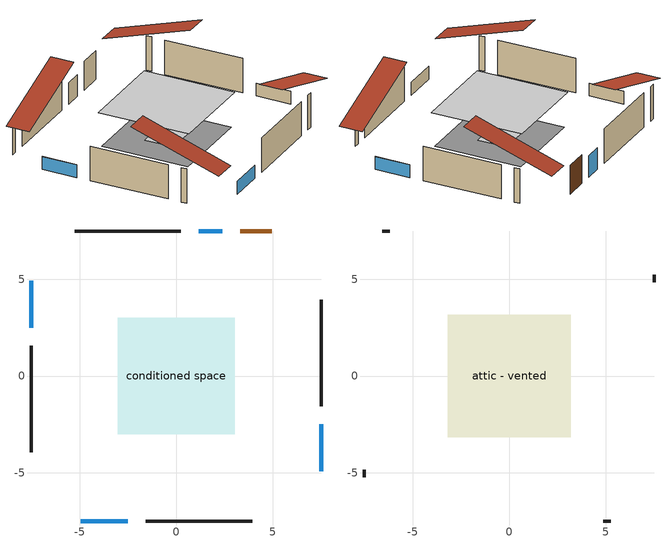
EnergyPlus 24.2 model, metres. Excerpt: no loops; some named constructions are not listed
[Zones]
conditioned space
 floor outside (Floor2 construction): -3.02,-3.02 -3.02,3.02 3.02,3.02 3.02,-3.02 z0.61
 floor adiabatic (AdiabaticFloorConstruction): -1.02,-1.02 -1.02,1.02 1.02,1.02 1.02,-1.02 z0.61
 wall outside (AdiabaticWallConstruction 1): 4.94,7.5 3.32,7.5 z0.61:2.64
 wall outside (AdiabaticWallConstruction): -4.94,-7.5 -2.5,-7.5 / 7.5,-4.94 7.5,-2.5 / -7.5,4.94 -7.5,2.5 z0.61:1.52; 2.39,7.5 1.17,7.5 z0.61:2.13
 wall outside (Wall1 construction): 0.24,7.5 -5.26,7.5 / -1.57,-7.5 3.93,-7.5 / -7.5,1.57 -7.5,-3.93 / 7.5,-1.57 7.5,3.93 z0.61:3.05
 window (WindowConstruction): -4.94,-7.5 -2.5,-7.5 z0.61:1.52
 window (WindowConstruction 1): 2.39,7.5 1.17,7.5 z0.61:2.13
 window (WindowConstruction 2): 7.5,-4.94 7.5,-2.5 z0.61:1.52
 window (WindowConstruction 3): -7.5,4.94 -7.5,2.5 z0.61:1.52
 door (Door): 4.94,7.5 3.32,7.5 z0.61:2.64
 ceiling adiabatic (AdiabaticFloorConstruction): 1.02,-1.02 1.02,1.02 -1.02,1.02 -1.02,-1.02 z0.61
attic - vented
 floor to conditioned space (Floor1 construction Reversed): -3.18,-3.18 -3.18,3.18 3.18,3.18 3.18,-3.18 z3.05
 wall outside (Wall2 construction): -6.19,7.5 -6.57,7.5 / 4.86,-7.5 5.24,-7.5 / -7.5,-4.86 -7.5,-5.24 / 7.5,4.86 7.5,5.24 z0.61:3.05
 roof outside (Roof1 construction): 5.87,7.5,3.05 5.87,1.31,5.11 7.5,1.31,5.11 7.5,7.5,3.05; -5.87,-7.5,3.05 -5.87,-1.31,5.11 -7.5,-1.31,5.11 -7.5,-7.5,3.05; -7.5,5.87,3.05 -1.31,5.87,5.11 -1.31,7.5,5.11 -7.5,7.5,3.05; 7.5,-5.87,3.05 1.31,-5.87,5.11 1.31,-7.5,5.11 7.5,-7.5,3.05
[Material] Roughness=Rough; Thermal Absorptance=0.9
Name | Thickness {m} | Conductivity {W/m-K} | Density {kg/m3} | Specific Heat {J/kg-K} | Solar Absorptance | Visible Absorptance
ceiling loosefill ins | 0.254 | 0.0480833 | 16.02 | 1046.75 | 0.7 | 0.7
ceiling stud and cavity | 0.1397 | 0.159311 | 65.682 | 1177.47 | 0.7 | 0.7
gypsum board | 0.0127 | 0.160291 | 801 | 837.4 | 0.6 | 0.6
[Construction]
Floor1 construction: ceiling loosefill ins, ceiling stud and cavity, gypsum board
[EnergyManagementSystem:Program]
total_airflows_program: Set total_infil_flow_rate = 0; Set total_mechvent_flow_rate = 0; Set total_natvent_flow_rate = 0; Set total_whf_flow_rate = 0; Set total_infil_flow_rate = total_infil_flow_rate + (infil_program_Qinf * 1); Set total_mechvent_flow_rate = total_mechvent_flow_rate + (infil_program_Qfan * 1); Set total_natvent_flow_rate = total_natvent_flow_rate + (natural_vent_program_Qnv * 1); Set total_whf_flow_rate = total_whf_flow_rate + (natural_vent_program_Qwhf * 1)
total_loads_program: Set loads_htg_tot = 0; Set loads_clg_tot = 0; If htg_load_cond > 0; Set loads_htg_tot = loads_htg_tot + (htg_load_cond - clg_load_cond) * 1.0; EndIf; Set loads_htg_tot = (@Max loads_htg_tot 0); If clg_load_cond > 0; Set loads_clg_tot = loads_clg_tot + (clg_load_cond - htg_load_cond) * 1.0; EndIf; Set loads_clg_tot = (@Max loads_clg_tot 0)
unit_heater_supply_fan_disaggregate_program: Set unit_heater_supply_fan_primary_htg = 0; If unit_heater_htg_coil_s > 0; Set unit_heater_supply_fan_primary_htg = unit_heater_supply_fan_s; EndIf
unmet_hours_program: Set htg_unmet_hours = 0; Set clg_unmet_hours = 0; Set unit_htg_unmet_hours = 0; If ((DayOfYear >= 1) && (DayOfYear <= 365)); Set unit_htg_unmet_hours = unit_htg_unmet_hours + conditioned_space_htg_unmet_s; If unit_htg_unmet_hours > htg_unmet_hours; Set htg_unmet_hours = unit_htg_unmet_hours; EndIf; EndIf; Set unit_clg_unmet_hours = 0; If ((DayOfYear >= 1) && (DayOfYear <= 365)); Set unit_clg_unmet_hours = unit_clg_unmet_hours + conditioned_space_clg_unmet_s; If unit_clg_unmet_hours > clg_unmet_hours; Set clg_unmet_hours = unit_clg_unmet_hours; EndIf; EndIf
water_heater_EC_adj: If WarmupFlag == 0; Set dhw_e_cons = water_heater_energy + water_heater_on_cycle_parasitic + water_heater_off_cycle_parasitic; Set water_heater_ec_adj_act = 0.0 * dhw_e_cons / 1; EndIf
[EnergyManagementSystem:ProgramCallingManager]
component_loads_program_calling_manager: EndOfZoneTimestepAfterZoneReporting; component_loads_program
fridge_schedule_program_calling_manager: BeginZoneTimestepAfterInitHeatBalance; fridge_schedule_program
infil_program_calling_manager: BeginZoneTimestepAfterInitHeatBalance; infil_program
mini_split_heat_pump_supply_fan_disaggregate_program_calling_manager: EndOfSystemTimestepBeforeHVACReporting; mini_split_heat_pump_supply_fan_disaggregate_program
mini_split_heat_pump_supply_fan_power_program_calling_manager: AfterPredictorBeforeHVACManagers; mini_split_heat_pump_supply_fan_power_program
natural_vent_program_calling_manager: BeginZoneTimestepAfterInitHeatBalance; natural_vent_program
Sequential_Fraction_Schedule_2_program_manager: BeginZoneTimestepAfterInitHeatBalance; Sequential_Fraction_Schedule_2_program
total_airflows_program_calling_manager: EndOfZoneTimestepAfterZoneReporting; total_airflows_program
total_loads_program_calling_manager: EndOfZoneTimestepAfterZoneReporting; total_loads_program
unit_heater_supply_fan_disaggregate_program_calling_manager: EndOfSystemTimestepBeforeHVACReporting; unit_heater_supply_fan_disaggregate_program
unmet_hours_program_calling_manager: EndOfZoneTimestepBeforeZoneReporting; unmet_hours_program
water_heater_EC_adj_ProgramManager: EndOfSystemTimestepBeforeHVACReporting; water_heater_EC_adj
[EnergyManagementSystem:OutputVariable] Type of Data in Variable=Summed
Name | EMS Variable | Update Frequency | EMS Program or Subroutine | Units
mini split heat pump supply fan disaggregate clg | mini_split_heat_pump_supply_fan_clg | SystemTimestep | mini_split_heat_pump_supply_fan_disaggregate_program | J
mini split heat pump supply fan disaggregate htg primary | mini_split_heat_pump_supply_fan_primary_htg | SystemTimestep | mini_split_heat_pump_supply_fan_disaggregate_program | J
unit heater supply fan disaggregate htg primary | unit_heater_supply_fan_primary_htg | SystemTimestep | unit_heater_supply_fan_disaggregate_program | J
loads_htg_tot_peakload_outvar; loads_htg_tot_annual_outvar; Energy Management System Output Variable 1; Energy Management System Output Variable 45 | loads_htg_tot | ZoneTimestep | total_loads_program | J
loads_clg_tot_peakload_outvar; loads_clg_tot_annual_outvar; Energy Management System Output Variable 2; Energy Management System Output Variable 46 | loads_clg_tot | ZoneTimestep | total_loads_program | J
htg_unmet_hours_annual_outvar; Energy Management System Output Variable 3 | htg_unmet_hours | ZoneTimestep | unmet_hours_program | hr
clg_unmet_hours_annual_outvar; Energy Management System Output Variable 4 | clg_unmet_hours | ZoneTimestep | unmet_hours_program | hr
loads_htg_roofs_annual_outvar; Energy Management System Output Variable 5 | loads_htg_roofs | ZoneTimestep | component_loads_program | J
loads_htg_ceilings_annual_outvar; Energy Management System Output Variable 6 | loads_htg_ceilings | ZoneTimestep | component_loads_program | J
loads_htg_walls_annual_outvar; Energy Management System Output Variable 7 | loads_htg_walls | ZoneTimestep | component_loads_program | J
loads_htg_rim_joists_annual_outvar; Energy Management System Output Variable 8 | loads_htg_rim_joists | ZoneTimestep | component_loads_program | J
loads_htg_foundation_walls_annual_outvar; Energy Management System Output Variable 9 | loads_htg_foundation_walls | ZoneTimestep | component_loads_program | J
loads_htg_doors_annual_outvar; Energy Management System Output Variable 10 | loads_htg_doors | ZoneTimestep | component_loads_program | J
loads_htg_windows_conduction_annual_outvar; Energy Management System Output Variable 11 | loads_htg_windows_conduction | ZoneTimestep | component_loads_program | J
loads_htg_windows_solar_annual_outvar; Energy Management System Output Variable 12 | loads_htg_windows_solar | ZoneTimestep | component_loads_program | J
loads_htg_skylights_conduction_annual_outvar; Energy Management System Output Variable 13 | loads_htg_skylights_conduction | ZoneTimestep | component_loads_program | J
loads_htg_skylights_solar_annual_outvar; Energy Management System Output Variable 14 | loads_htg_skylights_solar | ZoneTimestep | component_loads_program | J
loads_htg_floors_annual_outvar; Energy Management System Output Variable 15 | loads_htg_floors | ZoneTimestep | component_loads_program | J
loads_htg_slabs_annual_outvar; Energy Management System Output Variable 16 | loads_htg_slabs | ZoneTimestep | component_loads_program | J
loads_htg_internal_mass_annual_outvar; Energy Management System Output Variable 17 | loads_htg_internal_mass | ZoneTimestep | component_loads_program | J
loads_htg_infil_annual_outvar; Energy Management System Output Variable 18 | loads_htg_infil | ZoneTimestep | component_loads_program | J
loads_htg_natvent_annual_outvar; Energy Management System Output Variable 19 | loads_htg_natvent | ZoneTimestep | component_loads_program | J
loads_htg_mechvent_annual_outvar; Energy Management System Output Variable 20 | loads_htg_mechvent | ZoneTimestep | component_loads_program | J
loads_htg_whf_annual_outvar; Energy Management System Output Variable 21 | loads_htg_whf | ZoneTimestep | component_loads_program | J
loads_htg_ducts_annual_outvar; Energy Management System Output Variable 22 | loads_htg_ducts | ZoneTimestep | component_loads_program | J
loads_htg_intgains_annual_outvar; Energy Management System Output Variable 23 | loads_htg_intgains | ZoneTimestep | component_loads_program | J
loads_htg_lighting_annual_outvar; Energy Management System Output Variable 24 | loads_htg_lighting | ZoneTimestep | component_loads_program | J
loads_clg_roofs_annual_outvar; Energy Management System Output Variable 25 | loads_clg_roofs | ZoneTimestep | component_loads_program | J
loads_clg_ceilings_annual_outvar; Energy Management System Output Variable 26 | loads_clg_ceilings | ZoneTimestep | component_loads_program | J
loads_clg_walls_annual_outvar; Energy Management System Output Variable 27 | loads_clg_walls | ZoneTimestep | component_loads_program | J
loads_clg_rim_joists_annual_outvar; Energy Management System Output Variable 28 | loads_clg_rim_joists | ZoneTimestep | component_loads_program | J
loads_clg_foundation_walls_annual_outvar; Energy Management System Output Variable 29 | loads_clg_foundation_walls | ZoneTimestep | component_loads_program | J
loads_clg_doors_annual_outvar; Energy Management System Output Variable 30 | loads_clg_doors | ZoneTimestep | component_loads_program | J
loads_clg_windows_conduction_annual_outvar; Energy Management System Output Variable 31 | loads_clg_windows_conduction | ZoneTimestep | component_loads_program | J
loads_clg_windows_solar_annual_outvar; Energy Management System Output Variable 32 | loads_clg_windows_solar | ZoneTimestep | component_loads_program | J
loads_clg_skylights_conduction_annual_outvar; Energy Management System Output Variable 33 | loads_clg_skylights_conduction | ZoneTimestep | component_loads_program | J
loads_clg_skylights_solar_annual_outvar; Energy Management System Output Variable 34 | loads_clg_skylights_solar | ZoneTimestep | component_loads_program | J
loads_clg_floors_annual_outvar; Energy Management System Output Variable 35 | loads_clg_floors | ZoneTimestep | component_loads_program | J
loads_clg_slabs_annual_outvar; Energy Management System Output Variable 36 | loads_clg_slabs | ZoneTimestep | component_loads_program | J
loads_clg_internal_mass_annual_outvar; Energy Management System Output Variable 37 | loads_clg_internal_mass | ZoneTimestep | component_loads_program | J
loads_clg_infil_annual_outvar; Energy Management System Output Variable 38 | loads_clg_infil | ZoneTimestep | component_loads_program | J
loads_clg_natvent_annual_outvar; Energy Management System Output Variable 39 | loads_clg_natvent | ZoneTimestep | component_loads_program | J
loads_clg_mechvent_annual_outvar; Energy Management System Output Variable 40 | loads_clg_mechvent | ZoneTimestep | component_loads_program | J
loads_clg_whf_annual_outvar; Energy Management System Output Variable 41 | loads_clg_whf | ZoneTimestep | component_loads_program | J
loads_clg_ducts_annual_outvar; Energy Management System Output Variable 42 | loads_clg_ducts | ZoneTimestep | component_loads_program | J
loads_clg_intgains_annual_outvar; Energy Management System Output Variable 43 | loads_clg_intgains | ZoneTimestep | component_loads_program | J
loads_clg_lighting_annual_outvar; Energy Management System Output Variable 44 | loads_clg_lighting | ZoneTimestep | component_loads_program | J
[Schedule:Constant]
Sequential Fraction Schedule 2: Hourly Value=1
[Schedule:Day:Interval]
interior lighting schedule day 8: No, 01:00, 0.0890909, 04:00, 0.0742424, 05:00, 0.0816667, 06:00, 0.133636, 07:00, 0.222727, 08:00, 0.282121, 10:00, 0.304394, 11:00, 0.289545, 12:00, 0.274697, 13:00, 0.267273, 14:00, 0.259848, 15:00, 0.274697, 16:00, 0.304394, 17:00, 0.371212, 18:00, 0.482576, 19:00, 0.638485, 20:00, 0.78697, 21:00, 0.816667, 22:00, 0.586515, 23:00, 0.29697, 24:00, 0.133636
interior lighting schedule day 9: No, 01:00, 0.0972727, 04:00, 0.0810606, 05:00, 0.0891667, 06:00, 0.145909, 07:00, 0.243182, 08:00, 0.30803, 10:00, 0.332348, 11:00, 0.316136, 12:00, 0.299924, 13:00, 0.291818, 14:00, 0.283712, 15:00, 0.299924, 16:00, 0.332348, 17:00, 0.405303, 18:00, 0.526894, 19:00, 0.697121, 20:00, 0.859242, 21:00, 0.891667, 22:00, 0.640379, 23:00, 0.324242, 24:00, 0.145909
interior lighting schedule day 10: No, 01:00, 0.105455, 04:00, 0.0878788, 05:00, 0.0966667, 06:00, 0.158182, 07:00, 0.263636, 08:00, 0.333939, 10:00, 0.360303, 11:00, 0.342727, 12:00, 0.325152, 13:00, 0.316364, 14:00, 0.307576, 15:00, 0.325152, 16:00, 0.360303, 17:00, 0.439394, 18:00, 0.571212, 19:00, 0.755758, 20:00, 0.931515, 21:00, 0.966667, 22:00, 0.694242, 23:00, 0.351515, 24:00, 0.158182
interior lighting schedule day 11: No, 01:00, 0.109091, 04:00, 0.0909091, 05:00, 0.1, 06:00, 0.163636, 07:00, 0.272727, 08:00, 0.345455, 10:00, 0.372727, 11:00, 0.354545, 12:00, 0.336364, 13:00, 0.327273, 14:00, 0.318182, 15:00, 0.336364, 16:00, 0.372727, 17:00, 0.454545, 18:00, 0.590909, 19:00, 0.781818, 20:00, 0.963636, 21:00, 1, 22:00, 0.718182, 23:00, 0.363636, 24:00, 0.163636
occupants schedule day: No, 05:00, 0.426829, 06:00, 0.719512, 07:00, 1, 08:00, 0.670732, 09:00, 0.329268, 14:00, 0.170732, 15:00, 0.231707, 16:00, 0.329268, 17:00, 0.5, 18:00, 0.670732, 19:00, 0.829268, 21:00, 1, 22:00, 0.853659, 23:00, 0.646341, 24:00, 0.426829
occupants schedule default day; clothes dryer schedule default day; cooking range schedule default day; mech vent bath fan 0 schedule default day; mech vent range fan 0 schedule default day; misc plug loads schedule default day; general water use schedule default day; clothes dryer exhaust 0 schedule default day; cooling season schedule day; cooling season schedule day 2; cooling season schedule default day; exterior lighting schedule default day; natural vent schedule default day: No, 24:00, 0
clothes dryer schedule day; clothes dryer exhaust 0 schedule day: No, 01:00, 0.123457, 02:00, 0.0740741, 03:00, 0.0493827, 04:00, 0.0246914, 05:00, 0.0493827, 06:00, 0.0740741, 07:00, 0.197531, 08:00, 0.395062, 09:00, 0.592593, 10:00, 0.839506, 11:00, 0.962963, 12:00, 1, 13:00, 0.91358, 14:00, 0.82716, 15:00, 0.716049, 16:00, 0.753086, 17:00, 0.679012, 18:00, 0.666667, 20:00, 0.62963, 21:00, 0.641975, 22:00, 0.666667, 23:00, 0.54321, 24:00, 0.296296
cooking range schedule day: No, 05:00, 0.0597015, 06:00, 0.11194, 07:00, 0.171642, 08:00, 0.291045, 11:00, 0.343284, 12:00, 0.402985, 13:00, 0.462687, 14:00, 0.343284, 15:00, 0.291045, 16:00, 0.402985, 17:00, 0.567164, 18:00, 1, 19:00, 0.850746, 20:00, 0.432836, 21:00, 0.291045, 22:00, 0.231343, 23:00, 0.171642, 24:00, 0.11194
mech vent bath fan 0 schedule day: No, 07:00, 0, 08:00, 1, 09:00, 0.2, 24:00, 0
mech vent range fan 0 schedule day: No, 18:00, 0, 19:00, 1, 20:00, 0.2, 24:00, 0
misc plug loads schedule day: No, 06:00, 0.705882, 07:00, 0.745098, 08:00, 0.803922, 15:00, 0.823529, 16:00, 0.862745, 17:00, 0.921569, 18:00, 0.980392, 19:00, 1, 20:00, 0.980392, 21:00, 0.941176, 22:00, 0.862745, 23:00, 0.784314, 24:00, 0.72549
general water use schedule day: No, 01:00, 0.315068, 03:00, 0.287671, 04:00, 0.342466, 05:00, 0.369863, 06:00, 0.520548, 07:00, 0.60274, 08:00, 0.534247, 10:00, 0.506849, 11:00, 0.465753, 14:00, 0.479452, 15:00, 0.534247, 16:00, 0.589041, 17:00, 0.69863, 18:00, 0.876712, 19:00, 0.890411, 20:00, 0.986301, 21:00, 1, 22:00, 0.863014, 23:00, 0.616438, 24:00, 0.465753
cooling season schedule day 1: No, 24:00, 1
exterior lighting schedule day: No, 01:00, 0.566667, 03:00, 0.524167, 05:00, 0.495833, 06:00, 0.5525, 07:00, 0.623333, 08:00, 0.580833, 09:00, 0.439167, 10:00, 0.354167, 12:00, 0.34, 13:00, 0.354167, 14:00, 0.396667, 15:00, 0.425, 16:00, 0.495833, 17:00, 0.623333, 18:00, 0.793333, 19:00, 0.906667, 20:00, 0.963333, 21:00, 0.991667, 22:00, 0.920833, 23:00, 0.793333, 24:00, 0.665833
exterior lighting schedule day 1: No, 01:00, 0.528571, 03:00, 0.488929, 05:00, 0.4625, 06:00, 0.515357, 07:00, 0.581429, 08:00, 0.541786, 09:00, 0.409643, 10:00, 0.330357, 12:00, 0.317143, 13:00, 0.330357, 14:00, 0.37, 15:00, 0.396429, 16:00, 0.4625, 17:00, 0.581429, 18:00, 0.74, 19:00, 0.845714, 20:00, 0.898571, 21:00, 0.925, 22:00, 0.858929, 23:00, 0.74, 24:00, 0.621071
exterior lighting schedule day 10: No, 01:00, 0.552381, 03:00, 0.510952, 05:00, 0.483333, 06:00, 0.538571, 07:00, 0.607619, 08:00, 0.56619, 09:00, 0.428095, 10:00, 0.345238, 12:00, 0.331429, 13:00, 0.345238, 14:00, 0.386667, 15:00, 0.414286, 16:00, 0.483333, 17:00, 0.607619, 18:00, 0.773333, 19:00, 0.88381, 20:00, 0.939048, 21:00, 0.966667, 22:00, 0.897619, 23:00, 0.773333, 24:00, 0.649048
exterior lighting schedule day 11: No, 01:00, 0.571429, 03:00, 0.528571, 05:00, 0.5, 06:00, 0.557143, 07:00, 0.628571, 08:00, 0.585714, 09:00, 0.442857, 10:00, 0.357143, 12:00, 0.342857, 13:00, 0.357143, 14:00, 0.4, 15:00, 0.428571, 16:00, 0.5, 17:00, 0.628571, 18:00, 0.8, 19:00, 0.914286, 20:00, 0.971429, 21:00, 1, 22:00, 0.928571, 23:00, 0.8, 24:00, 0.671429
exterior lighting schedule day 2: No, 01:00, 0.485714, 03:00, 0.449286, 05:00, 0.425, 06:00, 0.473571, 07:00, 0.534286, 08:00, 0.497857, 09:00, 0.376429, 10:00, 0.303571, 12:00, 0.291429, 13:00, 0.303571, 14:00, 0.34, 15:00, 0.364286, 16:00, 0.425, 17:00, 0.534286, 18:00, 0.68, 19:00, 0.777143, 20:00, 0.825714, 21:00, 0.85, 22:00, 0.789286, 23:00, 0.68, 24:00, 0.570714
exterior lighting schedule day 3: No, 01:00, 0.442857, 03:00, 0.409643, 05:00, 0.3875, 06:00, 0.431786, 07:00, 0.487143, 08:00, 0.453929, 09:00, 0.343214, 10:00, 0.276786, 12:00, 0.265714, 13:00, 0.276786, 14:00, 0.31, 15:00, 0.332143, 16:00, 0.3875, 17:00, 0.487143, 18:00, 0.62, 19:00, 0.708571, 20:00, 0.752857, 21:00, 0.775, 22:00, 0.719643, 23:00, 0.62, 24:00, 0.520357
exterior lighting schedule day 4: No, 01:00, 0.4, 03:00, 0.37, 05:00, 0.35, 06:00, 0.39, 07:00, 0.44, 08:00, 0.41, 09:00, 0.31, 10:00, 0.25, 12:00, 0.24, 13:00, 0.25, 14:00, 0.28, 15:00, 0.3, 16:00, 0.35, 17:00, 0.44, 18:00, 0.56, 19:00, 0.64, 20:00, 0.68, 21:00, 0.7, 22:00, 0.65, 23:00, 0.56, 24:00, 0.47
exterior lighting schedule day 5: No, 01:00, 0.380952, 03:00, 0.352381, 05:00, 0.333333, 06:00, 0.371429, 07:00, 0.419048, 08:00, 0.390476, 09:00, 0.295238, 10:00, 0.238095, 12:00, 0.228571, 13:00, 0.238095, 14:00, 0.266667, 15:00, 0.285714, 16:00, 0.333333, 17:00, 0.419048, 18:00, 0.533333, 19:00, 0.609524, 20:00, 0.647619, 21:00, 0.666667, 22:00, 0.619048, 23:00, 0.533333, 24:00, 0.447619
exterior lighting schedule day 6: No, 01:00, 0.390476, 03:00, 0.36119, 05:00, 0.341667, 06:00, 0.380714, 07:00, 0.429524, 08:00, 0.400238, 09:00, 0.302619, 10:00, 0.244048, 12:00, 0.234286, 13:00, 0.244048, 14:00, 0.273333, 15:00, 0.292857, 16:00, 0.341667, 17:00, 0.429524, 18:00, 0.546667, 19:00, 0.624762, 20:00, 0.66381, 21:00, 0.683333, 22:00, 0.634524, 23:00, 0.546667, 24:00, 0.45881
exterior lighting schedule day 7: No, 01:00, 0.419048, 03:00, 0.387619, 05:00, 0.366667, 06:00, 0.408571, 07:00, 0.460952, 08:00, 0.429524, 09:00, 0.324762, 10:00, 0.261905, 12:00, 0.251429, 13:00, 0.261905, 14:00, 0.293333, 15:00, 0.314286, 16:00, 0.366667, 17:00, 0.460952, 18:00, 0.586667, 19:00, 0.670476, 20:00, 0.712381, 21:00, 0.733333, 22:00, 0.680952, 23:00, 0.586667, 24:00, 0.492381
exterior lighting schedule day 8: No, 01:00, 0.466667, 03:00, 0.431667, 05:00, 0.408333, 06:00, 0.455, 07:00, 0.513333, 08:00, 0.478333, 09:00, 0.361667, 10:00, 0.291667, 12:00, 0.28, 13:00, 0.291667, 14:00, 0.326667, 15:00, 0.35, 16:00, 0.408333, 17:00, 0.513333, 18:00, 0.653333, 19:00, 0.746667, 20:00, 0.793333, 21:00, 0.816667, 22:00, 0.758333, 23:00, 0.653333, 24:00, 0.548333
exterior lighting schedule day 9: No, 01:00, 0.509524, 03:00, 0.47131, 05:00, 0.445833, 06:00, 0.496786, 07:00, 0.560476, 08:00, 0.522262, 09:00, 0.394881, 10:00, 0.318452, 12:00, 0.305714, 13:00, 0.318452, 14:00, 0.356667, 15:00, 0.382143, 16:00, 0.445833, 17:00, 0.560476, 18:00, 0.713333, 19:00, 0.815238, 20:00, 0.86619, 21:00, 0.891667, 22:00, 0.827976, 23:00, 0.713333, 24:00, 0.59869
[Schedule:Week:Daily]
clothes dryer exhaust 0 schedule Week Rule - Jan1-Dec31: clothes dryer exhaust 0 schedule day, clothes dryer exhaust 0 schedule day, clothes dryer exhaust 0 schedule day, clothes dryer exhaust 0 schedule day, clothes dryer exhaust 0 schedule day, clothes dryer exhaust 0 schedule day, clothes dryer exhaust 0 schedule day, clothes dryer exhaust 0 schedule default day, clothes dryer exhaust 0 schedule default day, clothes dryer exhaust 0 schedule default day, clothes dryer exhaust 0 schedule default day, clothes dryer exhaust 0 schedule default day
cooling season schedule Week Rule - Jan1-May26: cooling season schedule day, cooling season schedule day, cooling season schedule day, cooling season schedule day, cooling season schedule day, cooling season schedule day, cooling season schedule day, cooling season schedule default day, cooling season schedule default day, cooling season schedule default day, cooling season schedule default day, cooling season schedule default day
cooling season schedule Week Rule - May27-Jun2: cooling season schedule day, cooling season schedule day, cooling season schedule day, cooling season schedule day, cooling season schedule day, cooling season schedule day 1, cooling season schedule day 1, cooling season schedule default day, cooling season schedule default day, cooling season schedule default day, cooling season schedule default day, cooling season schedule default day
cooling season schedule Week Rule - Jun3-Aug25: cooling season schedule day 1, cooling season schedule day 1, cooling season schedule day 1, cooling season schedule day 1, cooling season schedule day 1, cooling season schedule day 1, cooling season schedule day 1, cooling season schedule default day, cooling season schedule default day, cooling season schedule default day, cooling season schedule default day, cooling season schedule default day
cooling season schedule Week Rule - Aug26-Sep1: cooling season schedule day 1, cooling season schedule day 1, cooling season schedule day 1, cooling season schedule day 1, cooling season schedule day 1, cooling season schedule day 1, cooling season schedule day 2, cooling season schedule default day, cooling season schedule default day, cooling season schedule default day, cooling season schedule default day, cooling season schedule default day
cooling season schedule Week Rule - Sep2-Dec31: cooling season schedule day 2, cooling season schedule day 2, cooling season schedule day 2, cooling season schedule day 2, cooling season schedule day 2, cooling season schedule day 2, cooling season schedule day 2, cooling season schedule default day, cooling season schedule default day, cooling season schedule default day, cooling season schedule default day, cooling season schedule default day
natural vent schedule Week Rule - Jan1-Dec31: natural vent schedule default day, natural vent schedule default day, natural vent schedule default day, natural vent schedule default day, natural vent schedule default day, natural vent schedule default day, natural vent schedule default day, natural vent schedule default day, natural vent schedule default day, natural vent schedule default day, natural vent schedule default day, natural vent schedule default day
[Schedule:Year]
clothes dryer exhaust 0 schedule: clothes dryer exhaust 0 schedule Week Rule - Jan1-Dec31, 1, 1, 12, 31
cooling season schedule: cooling season schedule Week Rule - Jan1-May26, 1, 1, 5, 26, cooling season schedule Week Rule - May27-Jun2, 5, 27, 6, 2, cooling season schedule Week Rule - Jun3-Aug25, 6, 3, 8, 25, cooling season schedule Week Rule - Aug26-Sep1, 8, 26, 9, 1, cooling season schedule Week Rule - Sep2-Dec31, 9, 2, 12, 31
natural vent schedule: natural vent schedule Week Rule - Jan1-Dec31, 1, 1, 12, 31
